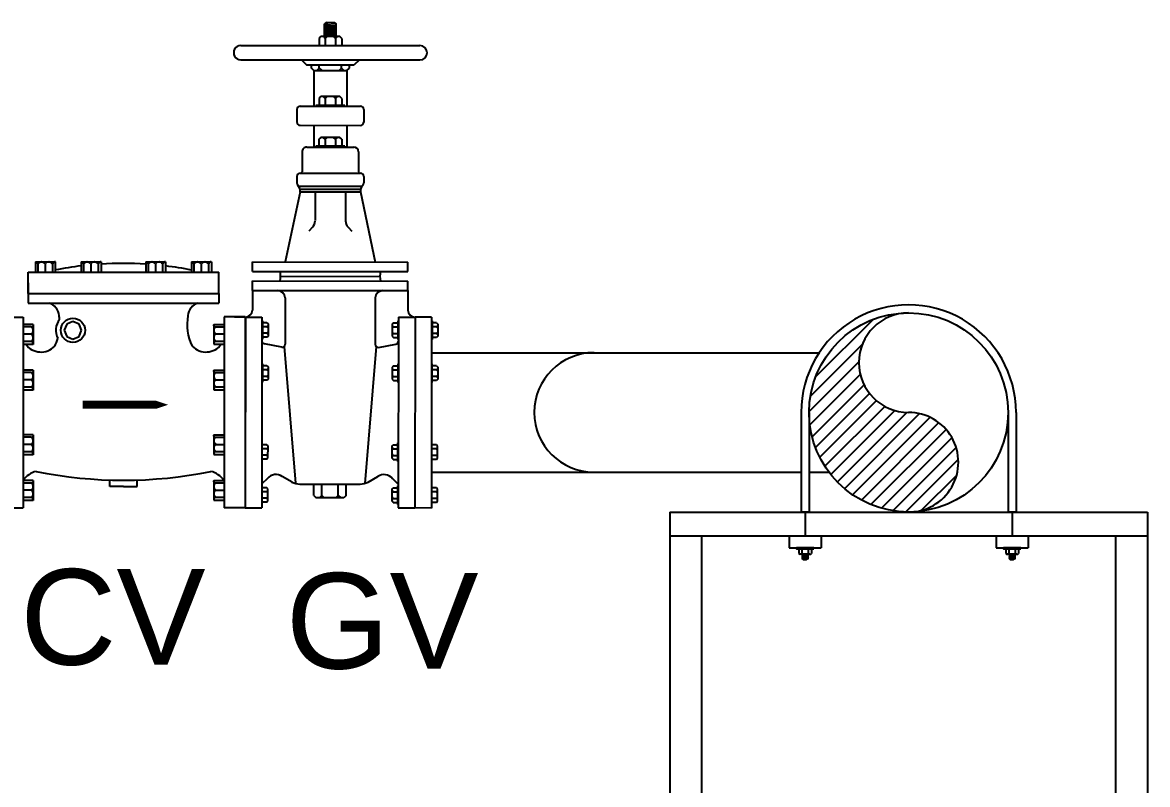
# Model space of a CAD drawing. Header units: inches. Extents: x 51172 to 63334, y -27893 to -10796.
# Drawn here: x 56683 to 58096, y -15215 to -14259 of the extents above; entities that cross this region are included whole.
import ezdxf

# ---------------------------------------------------------------- set-up
doc = ezdxf.new("R2010")
doc.units = ezdxf.units.IN
doc.header["$MEASUREMENT"] = 0
doc.layers.add('OUTSIDE', color=253, linetype='Continuous')
doc.styles.get("Standard").update_dxf_attribs({"font": 'arial.ttf'})

msp = doc.modelspace()

# ---------------------------------------------------------------- hatches: boundary and pattern name
h = msp.add_hatch()
h.set_pattern_fill('ANSI31', color=256, scale=100)
h.set_pattern_definition([(45, (-41923.978, -21163.064), (-8.8388348, 8.8388348), [])])
h.paths.add_polyline_path([(57839.3, -16194.1, 0.797671), (57796, -16003.9, -0.797806), (57752.6, -15813.8, 0.350006), (57601, -16003.9, 0.481449)])
h.paths.add_polyline_path([(57796, -15251, 0.414214), (57671, -15376, 0.414229), (57796, -15501, 0.999922), (57796, -15376, -1.000026)])
h.paths.add_polyline_path([(57796.1, -14873.1, 0.999917), (57796, -14748.1, -1), (57796, -14623.1, 0.414214), (57671, -14748.1, 0.414238)])

# ---------------------------------------------------------------- linework, layer by layer
at = {"linetype": 'Continuous'}
for p, q in [((57064.3, -14258.7), (57062.5, -14260.5)), ((57062.5, -14276.4), (57062.5, -14260.5)), ((57063.1, -14260.6), (57076.6, -14262.5)), ((57063.1, -14262.4), (57076.6, -14264.2)), ((57063.1, -14264.2), (57076.6, -14266)), ((57063.1, -14266), (57076.6, -14267.8)), ((57063.1, -14267.7), (57076.6, -14269.6)), ((57063.1, -14269.5), (57076.6, -14271.4)), ((57076.6, -14260.4), (57064.3, -14258.7)), ((57064.3, -14258.7), (57075.4, -14258.7)), ((57075.4, -14258.7), (57077.2, -14260.5)), ((57077.2, -14276.4), (57077.2, -14260.5)), ((57055.6, -14278.8), (57055.5, -14287.6)), ((57057.9, -14276.4), (57055.6, -14278.8)), ((57081.7, -14276.4), (57057.9, -14276.4)), ((57063.4, -14278.8), (57061, -14276.4)), ((57063.1, -14271.3), (57076.6, -14273.2)), ((57063.1, -14273.1), (57076.6, -14275)), ((57063.1, -14274.9), (57073.7, -14276.4)), ((57063.4, -14278.8), (57065.8, -14276.4)), ((57063.4, -14278.8), (57063.4, -14287.6)), ((57076.3, -14278.8), (57073.9, -14276.4)), ((57076.3, -14278.8), (57078.7, -14276.4)), ((57076.3, -14278.8), (57076.3, -14287.6)), ((57084.1, -14278.8), (57081.7, -14276.4)), ((57084.1, -14278.8), (57084.1, -14287.6)), ((56957.3, -14287.5), (57182.3, -14287.7)), ((56957.3, -14305.5), (57182.3, -14305.7)), ((57033.4, -14305.5), (57039.8, -14312)), ((57039.8, -14312), (57099.8, -14312)), ((57046.1, -14315.8), (57046.1, -14312)), ((57055.9, -14315.8), (57055.9, -14312)), ((57083.7, -14315.8), (57083.7, -14312)), ((57093.6, -14315.8), (57093.6, -14312)), ((57106.2, -14305.6), (57099.8, -14312)), ((57049, -14318.8), (57046.1, -14315.8)), ((57049, -14318.8), (57090.6, -14318.8)), ((57049, -14318.8), (57049, -14363.8)), ((57055.9, -14315.8), (57052.9, -14318.8)), ((57055.9, -14315.8), (57058.9, -14318.8)), ((57083.7, -14315.8), (57080.7, -14318.8)), ((57083.7, -14315.8), (57086.7, -14318.8)), ((57090.6, -14318.8), (57090.5, -14363.8)), ((57090.6, -14318.8), (57093.6, -14315.8)), ((57057.9, -14351.6), (57055.5, -14354)), ((57055.5, -14354), (57055.5, -14362.8)), ((57081.7, -14351.7), (57057.9, -14351.6)), ((57063.3, -14354), (57060.9, -14351.6)), ((57063.3, -14354), (57065.7, -14351.6)), ((57063.3, -14354), (57063.3, -14362.8)), ((57076.2, -14354), (57073.9, -14351.7)), ((57076.2, -14354), (57078.6, -14351.7)), ((57076.2, -14354), (57076.2, -14362.9)), ((57084.1, -14354), (57081.7, -14351.7)), ((57084.1, -14354), (57084, -14362.9)), ((57027.7, -14367.9), (57027.6, -14383.5)), ((57031.8, -14363.8), (57107.7, -14363.8)), ((57088, -14362.9), (57051.6, -14362.8)), ((57051.6, -14362.8), (57051.6, -14363.8)), ((57088, -14362.9), (57088, -14363.8)), ((57111.9, -14368), (57111.9, -14383.6)), ((57031.8, -14387.7), (57107.7, -14387.8)), ((57049, -14387.7), (57049, -14415)), ((57090.5, -14387.7), (57090.5, -14415)), ((57057.8, -14402.9), (57055.4, -14405.2)), ((57055.4, -14405.2), (57055.4, -14414.1)), ((57081.6, -14402.9), (57057.8, -14402.9)), ((57063.3, -14405.2), (57060.9, -14402.9)), ((57063.3, -14405.2), (57065.6, -14402.9)), ((57063.3, -14405.2), (57063.3, -14414.1)), ((57076.2, -14405.2), (57073.8, -14402.9)), ((57076.2, -14405.2), (57078.6, -14402.9)), ((57076.2, -14405.2), (57076.2, -14414.1)), ((57084, -14405.3), (57081.6, -14402.9)), ((57084, -14405.3), (57084, -14414.1)), ((57034.3, -14421), (57034.3, -14446.1)), ((57040.3, -14415), (57099.1, -14415)), ((57087.9, -14414.1), (57051.5, -14414)), ((57051.5, -14414), (57051.5, -14415)), ((57087.9, -14414.1), (57087.9, -14415)), ((57105.1, -14421), (57105.1, -14446.2)), ((57027.6, -14452), (57027.6, -14460)), ((57031.8, -14447.8), (57107.6, -14447.9)), ((57111.8, -14452.1), (57111.8, -14460.1)), ((57031.6, -14467.8), (57107.8, -14467.8)), ((57031.8, -14464.2), (57107.6, -14464.3)), ((57031.8, -14471.3), (57013.1, -14559.2)), ((57031.8, -14471.3), (57107.6, -14471.4)), ((57050.5, -14471.3), (57050.5, -14507.4)), ((57088.8, -14471.4), (57088.8, -14507.5)), ((57107.6, -14471.4), (57126.1, -14559.3)), ((57047.3, -14515.5), (57042.6, -14520.7)), ((57092, -14515.6), (57096.7, -14520.7)), ((56972, -14559.2), (57167.1, -14559.3)), ((56972, -14571.1), (56972, -14559.2)), ((57167.1, -14571.3), (57167.1, -14559.3)), ((56972, -14571.1), (57167.1, -14571.3)), ((57007.2, -14577.1), (57131.9, -14577.3)), ((56972, -14583.1), (57167.1, -14583.3)), ((56972, -14595.1), (56972, -14583.1)), ((56972, -14595.1), (57167.1, -14595.2)), ((56972, -14595.1), (56972, -14619.7)), ((57167.1, -14595.2), (57167.1, -14583.3)), ((57167.1, -14595.2), (57167.1, -14619.9)), ((57013, -14604.1), (57013, -14662.4)), ((57126.1, -14604.2), (57126, -14662.5)), ((56963, -14628.5), (56962.8, -14867.8)), ((56963, -14628.5), (56962.8, -14867.8)), ((56963, -14628.5), (56983.8, -14628.5)), ((56983.8, -14628.5), (56983.6, -14867.9)), ((56984.4, -14633), (56983.8, -14633)), ((56984.4, -14633), (56984.4, -14656.3)), ((56990.1, -14635.5), (56984.4, -14635.5)), ((56990.1, -14635.5), (56991.6, -14637)), ((56991.6, -14637), (56991.6, -14652.3)), ((57149, -14635.6), (57147.4, -14637.1)), ((57147.4, -14637.1), (57147.4, -14652.4)), ((57149, -14635.6), (57154.6, -14635.6)), ((57154.6, -14633.1), (57155.2, -14633.1)), ((57154.6, -14633.1), (57154.6, -14656.4)), ((57155.2, -14628.6), (57155, -14868)), ((57155.2, -14628.6), (57176.1, -14628.6)), ((57176.1, -14628.6), (57175.8, -14868)), ((57176.1, -14628.6), (57175.8, -14868)), ((57196.9, -14628.7), (57176.1, -14628.6)), ((57196.9, -14628.7), (57196.7, -14868.1)), ((57197.5, -14633.1), (57196.9, -14633.1)), ((57197.5, -14633.1), (57197.5, -14656.5)), ((57203.1, -14635.7), (57197.5, -14635.7)), ((57203.1, -14635.7), (57204.7, -14637.2)), ((57204.7, -14637.2), (57204.6, -14652.4)), ((56990.1, -14640.5), (56984.4, -14640.5)), ((56990.1, -14648.8), (56984.4, -14648.8)), ((56990.1, -14640.5), (56991.6, -14639)), ((56990.1, -14640.5), (56991.6, -14642)), ((56990.1, -14648.8), (56991.6, -14647.2)), ((56990.1, -14648.8), (56991.6, -14650.3)), ((56991.6, -14652.3), (56990.1, -14653.8)), ((57149, -14640.6), (57147.4, -14639.1)), ((57149, -14640.6), (57147.4, -14642.1)), ((57148.9, -14648.9), (57147.4, -14647.4)), ((57148.9, -14648.9), (57147.4, -14650.4)), ((57148.9, -14648.9), (57154.6, -14648.9)), ((57149, -14640.6), (57154.6, -14640.6)), ((57203.1, -14640.7), (57197.5, -14640.7)), ((57203.1, -14649), (57197.5, -14649)), ((57203.1, -14640.7), (57204.7, -14639.1)), ((57203.1, -14640.7), (57204.7, -14642.2)), ((57203.1, -14649), (57204.6, -14647.4)), ((57203.1, -14649), (57204.6, -14650.5)), ((56984.4, -14656.3), (56983.8, -14656.3)), ((56990.1, -14653.8), (56984.4, -14653.8)), ((57008.7, -14666.3), (56986.9, -14662.2)), ((57011.7, -14665.3), (57025.8, -14837.1)), ((57127.3, -14665.4), (57112.9, -14837.2)), ((57130.3, -14666.4), (57152.1, -14662.4)), ((57147.4, -14652.4), (57148.9, -14653.9)), ((57148.9, -14653.9), (57154.6, -14653.9)), ((57154.6, -14656.4), (57155.2, -14656.4)), ((57197.5, -14656.5), (57196.9, -14656.5)), ((57203.1, -14654), (57197.5, -14654)), ((57204.6, -14652.4), (57203.1, -14654)), ((56984.4, -14687), (56983.8, -14687)), ((56984.4, -14687), (56984.4, -14710.3)), ((56990, -14689.5), (56984.4, -14689.5)), ((56990, -14694.5), (56984.4, -14694.5)), ((56990, -14689.5), (56991.6, -14691)), ((56990, -14694.5), (56991.5, -14693)), ((56990, -14694.5), (56991.5, -14696)), ((56991.6, -14691), (56991.5, -14706.3)), ((57148.9, -14689.6), (57147.4, -14691.1)), ((57147.4, -14691.1), (57147.4, -14706.4)), ((57148.9, -14694.6), (57147.4, -14693.1)), ((57148.9, -14694.6), (57147.4, -14696.1)), ((57148.9, -14689.6), (57154.6, -14689.6)), ((57148.9, -14694.6), (57154.6, -14694.6)), ((57154.6, -14687.1), (57154.5, -14710.4)), ((57154.6, -14687.1), (57155.2, -14687.1)), ((57197.4, -14687.1), (57196.8, -14687.1)), ((57197.4, -14687.1), (57197.4, -14710.5)), ((57203.1, -14689.7), (57197.4, -14689.7)), ((57203.1, -14694.7), (57197.4, -14694.7)), ((57203.1, -14689.7), (57204.6, -14691.2)), ((57203.1, -14694.7), (57204.6, -14693.1)), ((57204.6, -14691.2), (57204.6, -14706.4)), ((56990, -14702.8), (56984.4, -14702.8)), ((56990, -14707.8), (56984.4, -14707.8)), ((56990, -14702.8), (56991.5, -14701.2)), ((56990, -14702.8), (56991.5, -14704.3)), ((56991.5, -14706.3), (56990, -14707.8)), ((57148.9, -14702.9), (57147.4, -14701.4)), ((57148.9, -14702.9), (57147.4, -14704.4)), ((57147.4, -14706.4), (57148.9, -14707.9)), ((57148.9, -14702.9), (57154.6, -14702.9)), ((57148.9, -14707.9), (57154.6, -14707.9)), ((57203.1, -14703), (57197.4, -14703)), ((57203.1, -14708), (57197.4, -14708)), ((57203.1, -14694.7), (57204.6, -14696.2)), ((57203.1, -14703), (57204.6, -14701.4)), ((57203.1, -14703), (57204.6, -14704.5)), ((57204.6, -14706.4), (57203.1, -14708)), ((56984.4, -14710.3), (56983.8, -14710.3)), ((57154.5, -14710.4), (57155.1, -14710.4)), ((57197.4, -14710.5), (57196.8, -14710.5)), ((56984.3, -14786.1), (56983.7, -14786.1)), ((56984.3, -14809.4), (56984.3, -14786.1)), ((56989.9, -14788.6), (56984.3, -14788.6)), ((56989.9, -14793.6), (56984.3, -14793.6)), ((56991.5, -14790.1), (56989.9, -14788.6)), ((56989.9, -14793.6), (56991.5, -14792.1)), ((56991.4, -14805.4), (56991.5, -14790.1)), ((57147.3, -14790.2), (57148.8, -14788.7)), ((57147.3, -14805.5), (57147.3, -14790.2)), ((57148.8, -14793.7), (57147.3, -14792.2)), ((57148.8, -14788.7), (57154.5, -14788.7)), ((57154.5, -14786.2), (57155.1, -14786.2)), ((57154.5, -14809.5), (57154.5, -14786.2)), ((57197.3, -14786.2), (57196.7, -14786.2)), ((57197.3, -14809.6), (57197.3, -14786.2)), ((57203, -14788.8), (57197.3, -14788.8)), ((57204.5, -14790.3), (57203, -14788.8)), ((57203, -14793.8), (57204.5, -14792.2)), ((57204.5, -14805.5), (57204.5, -14790.3)), ((56989.9, -14801.9), (56984.3, -14801.9)), ((56989.9, -14806.9), (56984.3, -14806.9)), ((56989.9, -14793.6), (56991.5, -14795.1)), ((56989.9, -14801.9), (56991.5, -14800.3)), ((56989.9, -14801.9), (56991.4, -14803.4)), ((56989.9, -14806.9), (56991.4, -14805.4)), ((57148.8, -14793.7), (57147.3, -14795.2)), ((57148.8, -14802), (57147.3, -14800.5)), ((57148.8, -14802), (57147.3, -14803.5)), ((57148.8, -14807), (57147.3, -14805.5)), ((57148.8, -14793.7), (57154.5, -14793.7)), ((57148.8, -14802), (57154.5, -14802)), ((57148.8, -14807), (57154.5, -14807)), ((57203, -14793.8), (57197.3, -14793.8)), ((57203, -14802.1), (57197.3, -14802.1)), ((57203, -14807.1), (57197.3, -14807.1)), ((57203, -14793.8), (57204.5, -14795.3)), ((57203, -14802.1), (57204.5, -14800.5)), ((57203, -14802.1), (57204.5, -14803.6)), ((57203, -14807.1), (57204.5, -14805.5)), ((56984.3, -14809.4), (56983.7, -14809.4)), ((57154.5, -14809.5), (57155.1, -14809.5)), ((57197.3, -14809.6), (57196.7, -14809.6)), ((56990.7, -14831.1), (56983.6, -14837.9)), ((57021.6, -14835.5), (57009.3, -14828.5)), ((57117.1, -14835.6), (57129.4, -14828.6)), ((57147.9, -14831.2), (57155, -14838.1)), ((56984.2, -14840.1), (56983.6, -14840.1)), ((56984.2, -14863.4), (56984.2, -14840.1)), ((56989.9, -14842.6), (56984.2, -14842.6)), ((56989.9, -14847.6), (56984.2, -14847.6)), ((56991.4, -14844.1), (56989.9, -14842.6)), ((56989.9, -14847.6), (56991.4, -14846.1)), ((56989.9, -14847.6), (56991.4, -14849.1)), ((56991.4, -14859.4), (56991.4, -14844.1)), ((57031.5, -14838), (57107.1, -14838)), ((57049.1, -14852.2), (57049.2, -14838)), ((57059, -14852.2), (57059, -14838)), ((57079.7, -14852.3), (57079.7, -14838)), ((57089.5, -14852.3), (57089.5, -14838)), ((57147.2, -14844.2), (57148.8, -14842.7)), ((57147.2, -14859.5), (57147.2, -14844.2)), ((57148.8, -14847.7), (57147.2, -14846.2)), ((57148.8, -14847.7), (57147.2, -14849.2)), ((57148.8, -14842.7), (57154.4, -14842.7)), ((57148.8, -14847.7), (57154.4, -14847.7)), ((57154.4, -14840.2), (57155, -14840.2)), ((57154.4, -14863.5), (57154.4, -14840.2)), ((57197.3, -14840.2), (57196.7, -14840.2)), ((57197.3, -14863.6), (57197.3, -14840.2)), ((57202.9, -14842.8), (57197.3, -14842.8)), ((57202.9, -14847.8), (57197.3, -14847.8)), ((57204.5, -14844.3), (57202.9, -14842.8)), ((57202.9, -14847.8), (57204.5, -14846.2)), ((57202.9, -14847.8), (57204.5, -14849.3)), ((57204.5, -14859.5), (57204.5, -14844.3)), ((56984.2, -14863.4), (56983.6, -14863.4)), ((56989.9, -14855.9), (56984.2, -14855.9)), ((56989.9, -14860.9), (56984.2, -14860.9)), ((56989.9, -14855.9), (56991.4, -14854.3)), ((56989.9, -14855.9), (56991.4, -14857.4)), ((56989.9, -14860.9), (56991.4, -14859.4)), ((57049.1, -14852.2), (57052.1, -14855.2)), ((57086.5, -14855.3), (57052.1, -14855.2)), ((57059, -14852.2), (57056, -14855.2)), ((57059, -14852.2), (57062, -14855.2)), ((57079.7, -14852.3), (57076.7, -14855.2)), ((57079.7, -14852.3), (57082.7, -14855.2)), ((57089.5, -14852.3), (57086.5, -14855.3)), ((57148.8, -14856), (57147.2, -14854.5)), ((57148.8, -14856), (57147.2, -14857.5)), ((57148.8, -14861), (57147.2, -14859.5)), ((57148.8, -14856), (57154.4, -14856)), ((57148.8, -14861), (57154.4, -14861)), ((57154.4, -14863.5), (57155, -14863.5)), ((57197.3, -14863.6), (57196.7, -14863.6)), ((57202.9, -14856.1), (57197.3, -14856.1)), ((57202.9, -14861.1), (57197.3, -14861.1)), ((57202.9, -14856.1), (57204.5, -14854.5)), ((57202.9, -14856.1), (57204.5, -14857.6)), ((57202.9, -14861.1), (57204.5, -14859.5)), ((56962.8, -14867.8), (56983.6, -14867.9)), ((57155, -14868), (57175.8, -14868)), ((57196.7, -14868.1), (57175.8, -14868))]:
    msp.add_line(p, q, dxfattribs=at)
for p, q in [((56699.5, -14559.2), (56699.5, -14572.1)), ((56699.5, -14559.2), (56724.3, -14559.2)), ((56702.4, -14561.8), (56702.4, -14572.1)), ((56711.5, -14561.8), (56711.5, -14572.1)), ((56720.6, -14561.8), (56720.6, -14572.1)), ((56724.3, -14559.2), (56724.3, -14572.1)), ((56756.8, -14559.2), (56756.8, -14572.1)), ((56756.8, -14559.2), (56781.7, -14559.2)), ((56759.8, -14561.8), (56759.8, -14572.1)), ((56768.9, -14561.8), (56768.9, -14572.1)), ((56778, -14561.8), (56778, -14572.1)), ((56781.7, -14559.2), (56781.7, -14572.1)), ((56838, -14559.2), (56838, -14572.1)), ((56838, -14559.2), (56862.9, -14559.2)), ((56841, -14561.8), (56841, -14572.1)), ((56850, -14561.8), (56850, -14572.1)), ((56859.1, -14561.8), (56859.1, -14572.1)), ((56862.9, -14559.2), (56862.9, -14572.1)), ((56895.4, -14559.2), (56895.4, -14572.1)), ((56895.4, -14559.2), (56920.3, -14559.2)), ((56898.3, -14561.8), (56898.3, -14572.1)), ((56907.4, -14561.8), (56907.4, -14572.1)), ((56916.5, -14561.8), (56916.5, -14572.1)), ((56920.3, -14559.2), (56920.3, -14572.1)), ((56690.2, -14572.1), (56929.5, -14572.1)), ((56690.2, -14585.4), (56690.2, -14572.1)), ((56929.5, -14585.4), (56929.5, -14572.1)), ((56690.2, -14598.7), (56690.2, -14585.4)), ((56690.2, -14585.4), (56690.2, -14598.7)), ((56929.5, -14598.7), (56929.5, -14585.4)), ((56690.2, -14598.7), (56929.5, -14598.7)), ((56690.2, -14598.7), (56690.2, -14611)), ((56929.5, -14598.7), (56929.5, -14611)), ((56690.2, -14611), (56929.5, -14611)), ((56670.4, -14628.5), (56683.8, -14628.5)), ((56683.8, -14628.5), (56683.8, -14867.8)), ((56696.6, -14637.8), (56683.8, -14637.8)), ((56696.6, -14637.8), (56696.6, -14662.7)), ((56738.6, -14637.3), (56735.4, -14645)), ((56746.4, -14634.1), (56738.6, -14637.3)), ((56754.1, -14637.3), (56746.4, -14634.1)), ((56757.4, -14645), (56754.1, -14637.3)), ((56923.3, -14637.6), (56923.3, -14662.5)), ((56923.3, -14637.6), (56936.2, -14637.6)), ((56949.5, -14628.3), (56936.2, -14628.3)), ((56936.2, -14628.3), (56936.2, -14867.7)), ((56962.8, -14628.3), (56949.5, -14628.3)), ((56949.5, -14628.3), (56962.8, -14628.3)), ((56962.8, -14628.3), (56962.8, -14867.8)), ((56694, -14640.7), (56683.8, -14640.7)), ((56694, -14649.8), (56683.8, -14649.8)), ((56735.4, -14645), (56738.6, -14652.8)), ((56754.1, -14652.8), (56757.4, -14645)), ((56925.9, -14640.6), (56936.2, -14640.6)), ((56925.9, -14649.6), (56936.2, -14649.6)), ((56694, -14658.9), (56683.8, -14658.9)), ((56696.6, -14662.7), (56683.8, -14662.7)), ((56738.6, -14652.8), (56746.4, -14656)), ((56746.4, -14656), (56754.1, -14652.8)), ((56923.3, -14662.5), (56936.2, -14662.5)), ((56925.9, -14658.7), (56936.2, -14658.7)), ((57196.8, -14673.1), (57683.8, -14673.1)), ((56696.6, -14695.2), (56683.8, -14695.2)), ((56694, -14698.1), (56683.8, -14698.1)), ((56694, -14707.2), (56683.8, -14707.2)), ((56696.6, -14695.2), (56696.6, -14720)), ((56923.3, -14695), (56923.3, -14719.9)), ((56923.3, -14695), (56936.2, -14695)), ((56925.9, -14697.9), (56936.2, -14697.9)), ((56925.9, -14707), (56936.2, -14707)), ((56694, -14716.3), (56683.8, -14716.3)), ((56696.6, -14720), (56683.8, -14720)), ((56923.3, -14719.9), (56936.2, -14719.9)), ((56925.9, -14716.1), (56936.2, -14716.1)), ((57661, -14748.1), (57661, -14873.1)), ((57671, -14748.1), (57671, -14873.1)), ((57921, -14748.1), (57921, -14873.1)), ((57931, -14748.1), (57931, -14873.1)), ((56696.6, -14776.3), (56683.8, -14776.3)), ((56694, -14779.3), (56683.8, -14779.3)), ((56696.6, -14776.3), (56696.6, -14801.2)), ((56923.3, -14776.1), (56923.3, -14801)), ((56923.3, -14776.1), (56936.2, -14776.1)), ((56925.9, -14779.1), (56936.2, -14779.1)), ((56694, -14788.4), (56683.8, -14788.4)), ((56925.9, -14788.2), (56936.2, -14788.2)), ((56694, -14797.4), (56683.8, -14797.4)), ((56696.6, -14801.2), (56683.8, -14801.2)), ((56923.3, -14801), (56936.2, -14801)), ((56925.9, -14797.3), (56936.2, -14797.3)), ((56696.6, -14833.7), (56683.8, -14833.7)), ((56696.6, -14833.7), (56696.6, -14858.6)), ((56792.8, -14841.1), (56792.8, -14832.9)), ((56827.1, -14841.1), (56827.1, -14832.9)), ((56923.3, -14833.5), (56923.3, -14858.4)), ((56923.3, -14833.5), (56936.2, -14833.5)), ((57196.7, -14823.1), (57661, -14823.1)), ((57671, -14823.1), (57696, -14823.1)), ((56694, -14836.7), (56683.8, -14836.7)), ((56694, -14845.7), (56683.8, -14845.7)), ((56810, -14841.1), (56792.8, -14841.1)), ((56810, -14841.1), (56827.1, -14841.1)), ((56925.9, -14836.5), (56936.2, -14836.5)), ((56925.9, -14845.6), (56936.2, -14845.6)), ((56694, -14854.8), (56683.8, -14854.8)), ((56696.6, -14858.6), (56683.8, -14858.6)), ((56923.3, -14858.4), (56936.2, -14858.4)), ((56925.9, -14854.6), (56936.2, -14854.6)), ((56670.4, -14867.8), (56683.8, -14867.8)), ((56949.5, -14867.7), (56936.2, -14867.7)), ((56962.8, -14867.7), (56949.5, -14867.7)), ((57496, -14873.1), (57496, -16598.1)), ((57496, -14873.1), (58096, -14873.1)), ((57671, -14873.1), (57661, -14873.1)), ((57666, -14873.1), (57666, -14903.1)), ((57931, -14873.1), (57921, -14873.1)), ((57926, -14873.1), (57926, -14903.1)), ((58096, -14873.1), (58096, -16598.1)), ((57496, -14903.1), (58096, -14903.1)), ((57536, -14903.1), (57536, -16598.1)), ((57646.1, -14903.1), (57646.1, -14918)), ((57686, -14903.1), (57686, -14917.9)), ((57906.1, -14903.1), (57906.1, -14918)), ((57946, -14903.1), (57946, -14917.9)), ((58056, -14903.1), (58056, -16598.1)), ((57646.1, -14918), (57686, -14917.9)), ((57658, -14920), (57658, -14925.2)), ((57661.7, -14920), (57661.7, -14925.2)), ((57670.2, -14925.2), (57670.2, -14920)), ((57673.9, -14920), (57673.9, -14925.2)), ((57906.1, -14918), (57946, -14917.9)), ((57918, -14920), (57918, -14925.2)), ((57921.7, -14920), (57921.7, -14925.2)), ((57930.2, -14925.2), (57930.2, -14920)), ((57933.9, -14920), (57933.9, -14925.2)), ((57672.1, -14926), (57659.8, -14926)), ((57662.1, -14926.1), (57662.2, -14926)), ((57662.1, -14926.1), (57662.7, -14926.6)), ((57662.1, -14927), (57662.7, -14926.6)), ((57662.1, -14927), (57662.7, -14927.5)), ((57662.1, -14927.9), (57662.7, -14927.5)), ((57662.1, -14927.9), (57662.7, -14928.4)), ((57662.1, -14928.9), (57662.7, -14928.4)), ((57662.1, -14928.9), (57662.7, -14929.3)), ((57662.1, -14929.8), (57662.7, -14929.3)), ((57662.1, -14929.8), (57662.7, -14930.3)), ((57662.1, -14930.7), (57662.7, -14930.3)), ((57662.1, -14930.7), (57662.7, -14931.2)), ((57662.1, -14931.6), (57662.7, -14931.2)), ((57662.1, -14931.6), (57663.6, -14932.8)), ((57669.6, -14931.9), (57662.4, -14931.9)), ((57669.6, -14926.3), (57662.7, -14926.6)), ((57669.6, -14927.2), (57662.7, -14927.5)), ((57669.6, -14928.1), (57662.7, -14928.4)), ((57669.6, -14929.1), (57662.7, -14929.3)), ((57669.6, -14930), (57662.7, -14930.3)), ((57669.6, -14931), (57662.7, -14931.2)), ((57663.6, -14932.8), (57667.9, -14932.8)), ((57669.6, -14931.9), (57667.9, -14932.8)), ((57670, -14926), (57669.6, -14926.3)), ((57670.2, -14926.7), (57669.6, -14926.3)), ((57670.2, -14926.7), (57669.6, -14927.2)), ((57670.2, -14927.7), (57669.6, -14927.2)), ((57670.2, -14927.7), (57669.6, -14928.1)), ((57670.2, -14928.6), (57669.6, -14928.1)), ((57670.2, -14928.6), (57669.6, -14929.1)), ((57670.2, -14929.5), (57669.6, -14929.1)), ((57670.2, -14929.5), (57669.6, -14930)), ((57670.2, -14930.5), (57669.6, -14930)), ((57670.2, -14930.5), (57669.6, -14931)), ((57670.2, -14931.4), (57669.6, -14931)), ((57670.2, -14931.4), (57669.6, -14931.9)), ((57932.1, -14926), (57919.8, -14926)), ((57922.1, -14926.1), (57922.2, -14926)), ((57922.1, -14926.1), (57922.7, -14926.6)), ((57922.1, -14927), (57922.7, -14926.6)), ((57922.1, -14927), (57922.7, -14927.5)), ((57922.1, -14928), (57922.7, -14927.5)), ((57922.1, -14928), (57922.7, -14928.4)), ((57922.1, -14928.9), (57922.7, -14928.4)), ((57922.1, -14928.9), (57922.7, -14929.3)), ((57922.1, -14929.8), (57922.7, -14929.3)), ((57922.1, -14929.8), (57922.7, -14930.3)), ((57922.1, -14930.7), (57922.7, -14930.3)), ((57922.1, -14930.7), (57922.7, -14931.2)), ((57922.1, -14931.7), (57922.7, -14931.2)), ((57922.1, -14931.7), (57923.6, -14932.8)), ((57929.6, -14931.9), (57922.4, -14931.9)), ((57929.6, -14926.3), (57922.7, -14926.6)), ((57929.6, -14927.2), (57922.7, -14927.5)), ((57929.6, -14928.1), (57922.7, -14928.4)), ((57929.6, -14929.1), (57922.7, -14929.3)), ((57929.6, -14930), (57922.7, -14930.3)), ((57929.6, -14931), (57922.7, -14931.2)), ((57923.6, -14932.8), (57927.9, -14932.8)), ((57929.6, -14931.9), (57927.9, -14932.8)), ((57930, -14926), (57929.6, -14926.3)), ((57930.2, -14926.7), (57929.6, -14926.3)), ((57930.2, -14926.7), (57929.6, -14927.2)), ((57930.2, -14927.7), (57929.6, -14927.2)), ((57930.2, -14927.7), (57929.6, -14928.1)), ((57930.2, -14928.6), (57929.6, -14928.1)), ((57930.2, -14928.6), (57929.6, -14929.1)), ((57930.2, -14929.6), (57929.6, -14929.1)), ((57930.2, -14929.6), (57929.6, -14930)), ((57930.2, -14930.5), (57929.6, -14930)), ((57930.2, -14930.5), (57929.6, -14931)), ((57930.2, -14931.4), (57929.6, -14931)), ((57930.2, -14931.4), (57929.6, -14931.9))]:
    msp.add_line(p, q)
for points in [[(57677, -14919.2), (57677, -14918), (57655.2, -14918), (57655.2, -14919.2)], [(57937, -14919.2), (57937, -14918), (57915.2, -14918), (57915.2, -14919.2)]]:
    msp.add_lwpolyline(points, close=True)
for centre, radius in [((57796, -14748.1), 125), ((56746.4, -14645), 15.2)]:
    msp.add_circle(centre, radius)
for centre, radius, start, end in [((56957.3, -14296.5), 8.98, 89.9481, 269.9481), ((57182.3, -14296.7), 8.98, 269.9481, 89.9481), ((57031.8, -14367.9), 4.19, 89.9481, 179.9481), ((57107.7, -14368), 4.19, 359.9481, 89.9481), ((57031.8, -14383.5), 4.19, 179.9481, 269.9481), ((57107.7, -14383.6), 4.19, 269.9481, 359.9481), ((57040.3, -14421), 5.98, 89.9481, 179.9481), ((57099.1, -14421), 5.98, 359.9481, 89.9481), ((57031.8, -14452), 4.19, 89.9481, 179.9481), ((57031.9, -14445.4), 2.51, 279.372, 342.55), ((57107.5, -14445.4), 2.51, 197.3463, 260.5243), ((57107.6, -14452.1), 4.19, 359.9481, 89.9481), ((57031.8, -14460.1), 4.19, 179.9481, 269.9481), ((57022.1, -14470.1), 9.72, 352.6067, 46.5588), ((57117.2, -14470.2), 9.72, 133.3375, 187.2896), ((57107.6, -14460.1), 4.19, 269.9481, 359.9481), ((57038.5, -14507.4), 12, 317.4269, 359.9481), ((57100.8, -14507.5), 12, 179.9481, 222.4694), ((56979.7, -14577.1), 27.5, 347.3954, 12.5009), ((57159.5, -14577.3), 27.5, 167.3954, 192.5009), ((57002.8, -14605.3), 10.3, 6.5036, 83.6574), ((57136.3, -14605.4), 10.3, 96.2389, 173.3927), ((56962.7, -14619.1), 9.32, 271.951, 356.5175), ((57176.4, -14619.3), 9.32, 183.3788, 267.9453), ((56988.1, -14658.1), 4.33, 184.3421, 253.786), ((57009, -14662.4), 3.95, 265.3494, 358.9141), ((57130, -14662.5), 3.95, 180.9822, 274.5469), ((57150.9, -14658.2), 4.33, 286.1103, 355.5542), ((57001.5, -14840), 14, 56.0291, 140.1889), ((57032.6, -14812.1), 25.9, 244.7431, 267.5889), ((57106.1, -14812.2), 25.9, 272.3074, 295.1532), ((57137.2, -14840.2), 14, 39.7074, 123.8672)]:
    msp.add_arc(centre, radius, start, end, dxfattribs=at)
for centre, radius, start, end in [((56700.2, -14561.3), 2.26, 347.8663, 70.3993), ((56707, -14564.4), 5.25, 30.1598, 149.8402), ((56716, -14564.4), 5.25, 30.121, 149.879), ((56723.7, -14562.3), 3.13, 77.8146, 171.6824), ((56809.5, -15001.1), 440.1, 96.8682, 101.1521), ((56757.6, -14561.3), 2.26, 347.8663, 70.3993), ((56764.4, -14564.4), 5.25, 30.1598, 149.8402), ((56773.4, -14564.4), 5.25, 30.121, 149.879), ((56781.1, -14562.3), 3.13, 77.8146, 171.6824), ((56809.5, -15001.1), 440.1, 86.2838, 93.6134), ((56838.8, -14561.3), 2.26, 347.8663, 70.3993), ((56845.5, -14564.4), 5.25, 30.1598, 149.8402), ((56854.6, -14564.4), 5.25, 30.121, 149.879), ((56862.2, -14562.3), 3.13, 77.8146, 171.6824), ((56809.5, -15001.1), 440.1, 78.7433, 83.0284), ((56896.1, -14561.3), 2.26, 347.8663, 70.3993), ((56902.9, -14564.4), 5.25, 30.1598, 149.8402), ((56912, -14564.4), 5.25, 30.121, 149.879), ((56919.6, -14562.3), 3.13, 77.8146, 171.6824), ((56711.9, -14627.5), 17.1, 3.0515, 75.291), ((56908, -14627.5), 17.1, 104.709, 176.9485), ((57796, -14748.1), 135, 359.9953, 180), ((57796, -14685.6), 62.5, 90, 270), ((56746.4, -14645), 21.5, 140.783, 208.416), ((56668.2, -14637.7), 61.8, 5.766, 10.2779), ((56951.7, -14637.7), 61.8, 169.7221, 206.2168), ((56925.4, -14638.4), 2.26, 160.3993, 282.1337), ((56694.5, -14638.5), 2.26, 257.8663, 340.3993), ((56691.4, -14645.3), 5.25, 300.1598, 59.8402), ((56691.4, -14654.4), 5.25, 300.121, 59.879), ((56928.5, -14645.1), 5.25, 120.1598, 239.8402), ((56928.5, -14654.2), 5.25, 120.121, 239.879), ((56706.4, -14648.3), 24, 216.8998, 315.8555), ((56693.6, -14662), 3.13, 347.8146, 81.6824), ((56668.2, -14637.7), 61.8, 333.7832, 343.433), ((56913.5, -14648.3), 24, 224.1445, 323.1002), ((56926.3, -14661.8), 3.13, 98.3176, 192.1854), ((57400.9, -14748.1), 75, 90, 270), ((56694.5, -14695.9), 2.26, 257.8663, 340.3993), ((56691.4, -14702.7), 5.25, 300.1598, 59.8402), ((56691.4, -14711.7), 5.25, 300.121, 59.879), ((56925.4, -14695.7), 2.26, 160.3993, 282.1337), ((56928.5, -14702.5), 5.25, 120.1598, 239.8402), ((56928.5, -14711.6), 5.25, 120.121, 239.879), ((56693.6, -14719.4), 3.13, 347.8146, 81.6824), ((56926.3, -14719.2), 3.13, 98.3176, 192.1854), ((57796, -14810.6), 62.5, 269.9905, 90), ((56694.5, -14777.1), 2.26, 257.8663, 340.3993), ((56691.4, -14783.8), 5.25, 300.1598, 59.8402), ((56925.4, -14776.9), 2.26, 160.3993, 282.1337), ((56928.5, -14783.6), 5.25, 120.1598, 239.8402), ((56691.4, -14792.9), 5.25, 300.121, 59.879), ((56928.5, -14792.7), 5.25, 120.121, 239.879), ((56693.6, -14800.5), 3.13, 347.8146, 81.6824), ((56926.3, -14800.4), 3.13, 98.3176, 192.1854), ((56706.6, -14848.5), 27.2, 103.522, 146.9869), ((56694.5, -14834.4), 2.26, 257.8663, 340.3993), ((56810, -14286), 547.2, 258.431, 281.569), ((56913.3, -14848.5), 27.2, 33.0131, 76.478), ((56925.4, -14834.3), 2.26, 160.3993, 282.1337), ((56691.4, -14841.2), 5.25, 300.1598, 59.8402), ((56691.4, -14850.3), 5.25, 300.121, 59.879), ((56928.5, -14841), 5.25, 120.1598, 239.8402), ((56928.5, -14850.1), 5.25, 120.121, 239.879), ((56693.6, -14857.9), 3.13, 347.8146, 81.6824), ((56926.3, -14857.7), 3.13, 98.3176, 192.1854), ((57659.8, -14921.9), 2.62, 45.0088, 134.9912), ((57665.9, -14931.2), 12, 69.2913, 110.7087), ((57672, -14921.8), 2.62, 44.9141, 135.0859), ((57919.8, -14921.9), 2.62, 45.0088, 134.9912), ((57925.9, -14931.2), 12, 69.2913, 110.7087), ((57932, -14921.9), 2.62, 44.9141, 135.0859), ((57659.8, -14923.3), 2.62, 225.0088, 314.9912), ((57665.9, -14914), 12, 249.2913, 290.7087), ((57672, -14923.4), 2.62, 224.9141, 315.0859), ((57919.8, -14923.4), 2.62, 225.0088, 314.9912), ((57925.9, -14914), 12, 249.2913, 290.7087), ((57932, -14923.4), 2.62, 224.9141, 315.0859)]:
    msp.add_arc(centre, radius, start, end)
at = {"layer": 'OUTSIDE'}
msp.add_lwpolyline([(56758.6, -14738.5, 10, 10, 0), (56836.3, -14738.5, 20, 0, 0), (56865.9, -14738.5, 0, 0, 0)], format="xyseb", dxfattribs=at)

# ---------------------------------------------------------------- texts
for s, p in [('CV', (56680.1, -15064.8)), ('GV', (57013.7, -15069.7))]:
    msp.add_text(s, height=120).set_placement(p)

doc.saveas('drawing.dxf')
